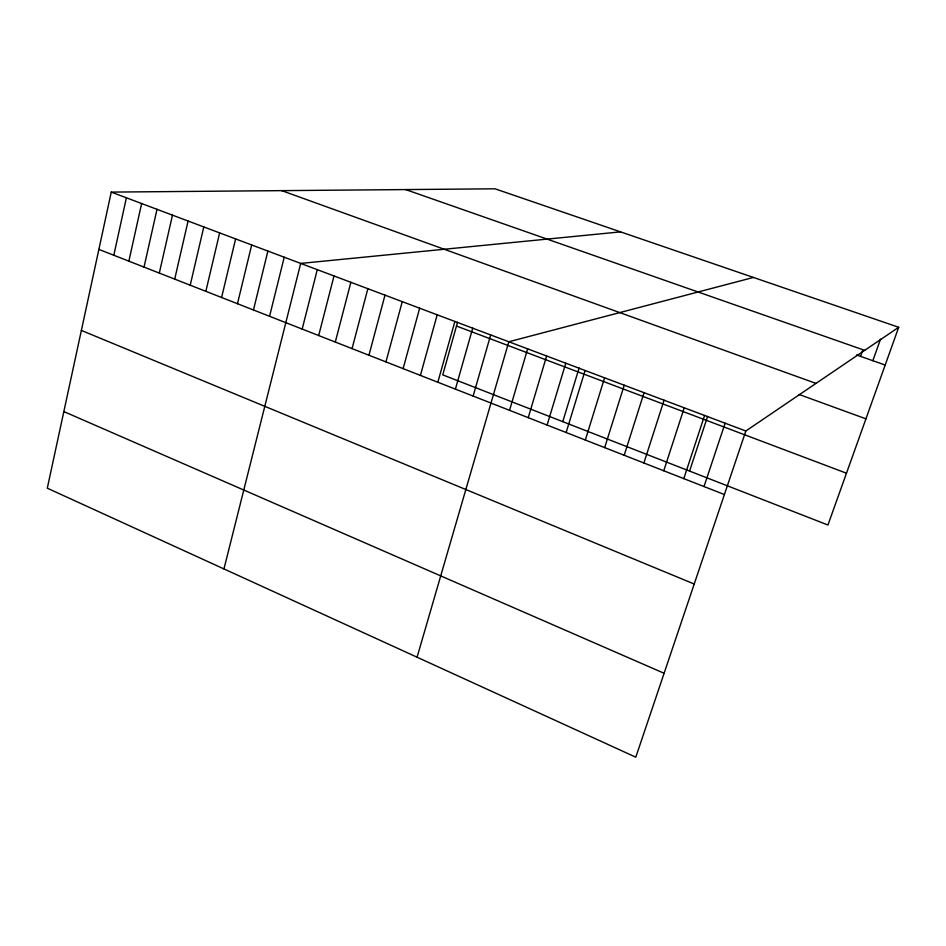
<?xml version="1.0" encoding="UTF-8"?>
<svg xmlns="http://www.w3.org/2000/svg" width="946" height="946" viewBox="0 0 946 946"><rect width="100%" height="100%" fill="white"/><g stroke="black" fill="none" stroke-linecap="round" stroke-linejoin="round"><path stroke-width="1.42" d="M111.25 192.097L47.3 488.183L635.795 757.19L745.838 430.998L898.7 327.281L495.03 188.81L111.25 192.097L745.838 430.998M113.816 255.266L126.386 197.797M128.869 261.155L141.628 203.532M144.029 267.103L157.001 209.314M159.306 273.087L172.479 215.144M174.703 279.129L188.077 221.021M190.217 285.207L203.792 226.934M205.85 291.333L219.638 232.905M221.601 297.505L235.601 238.912M237.47 303.713L251.683 244.967M253.457 309.981L267.895 251.068M269.575 316.295L284.226 257.217M223.954 568.936L300.698 263.414L620.552 231.865M302.176 329.078L317.288 269.657M318.672 335.546L334.009 275.96M335.298 342.05L350.871 282.298M352.054 348.625L367.864 288.696M368.94 355.235L384.987 295.152M385.956 361.904L402.251 301.644M403.114 368.633L419.657 308.195M420.402 375.408L437.194 314.805M437.832 382.243L454.884 321.463M457.545 322.231L442.752 374.876L827.951 525.006L898.7 327.281M455.404 389.125L472.716 328.179M473.13 396.067L490.69 334.943M417.068 657.21L508.818 341.766L753.418 277.45M509.539 410.339L527.643 348.849M528.246 417.671L546.634 356.003M547.107 425.061L565.779 363.217M562.764 421.656L579.106 367.982M566.146 432.511L585.101 370.477M585.338 440.032L604.589 377.821M604.683 447.624L624.242 385.211M624.206 455.274L644.06 392.685M643.907 462.984L664.068 400.205M663.761 470.777L684.242 407.809M683.804 478.629L704.593 415.471M689.575 471.073L707.62 416.358M704.013 486.54L725.121 423.193M860.576 356.382L862.551 350.812M872.851 360.698L880.513 339.165M405.692 189.578L864.691 350.351M856.508 354.951L885.184 365.038M281.778 190.643L815.984 383.402M799.11 394.482L865.933 418.841M456.469 326.039L846.481 473.213M98.869 249.401L724.4 494.533M81.368 330.426L694.21 584.025M63.843 411.581L664.104 673.28"/></g></svg>
